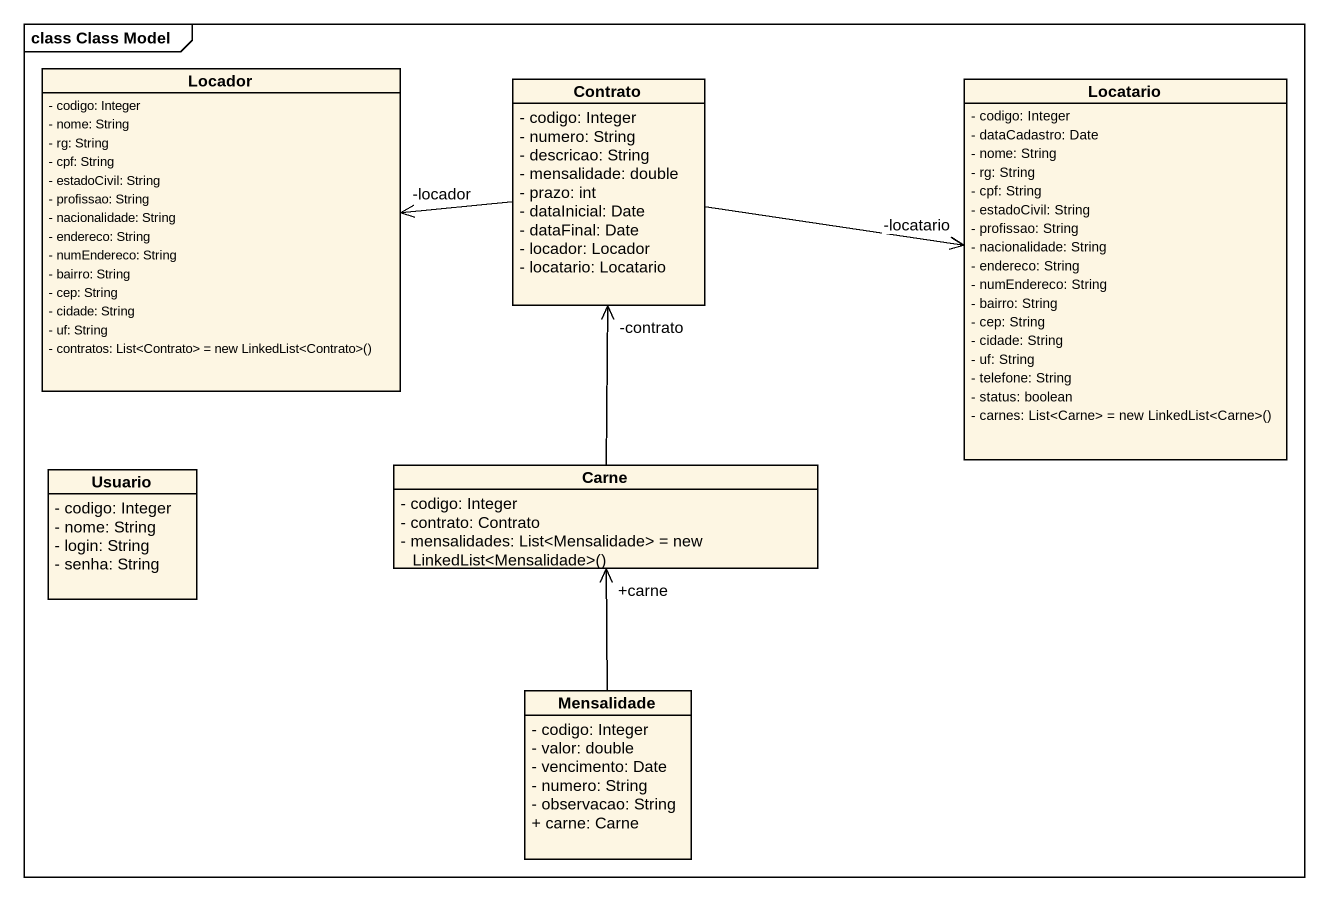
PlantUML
@startuml
mainframe class Class Model
hide circle
hide empty members
skinparam classAttributeIconSize 0
class Locador {
  - codigo: Integer
  - nome: String
  - rg: String
  - cpf: String
  - estadoCivil: String
  - profissao: String
  - nacionalidade: String
  - endereco: String
  - numEndereco: String
  - bairro: String
  - cep: String
  - cidade: String
  - uf: String
  {field} - contratos: List<Contrato> = new LinkedList<Contrato>()
}
class Contrato {
  - codigo: Integer
  - numero: String
  - descricao: String
  - mensalidade: double
  - prazo: int
  - dataInicial: Date
  - dataFinal: Date
  - locador: Locador
  - locatario: Locatario
}
class Locatario {
  - codigo: Integer
  - dataCadastro: Date
  - nome: String
  - rg: String
  - cpf: String
  - estadoCivil: String
  - profissao: String
  - nacionalidade: String
  - endereco: String
  - numEndereco: String
  - bairro: String
  - cep: String
  - cidade: String
  - uf: String
  - telefone: String
  - status: boolean
  {field} - carnes: List<Carne> = new LinkedList<Carne>()
}
class Carne {
  - codigo: Integer
  - contrato: Contrato
  {field} - mensalidades: List<Mensalidade> = new LinkedList<Mensalidade>()
}
class Usuario {
  - codigo: Integer
  - nome: String
  - login: String
  - senha: String
}
class Mensalidade {
  - codigo: Integer
  - valor: double
  - vencimento: Date
  - numero: String
  - observacao: String
  + carne: Carne
}
Contrato -left-> "-locador" Locador
Contrato -right-> "-locatario" Locatario
Carne -up-> "-contrato" Contrato
Mensalidade -up-> "+carne" Carne
@enduml
